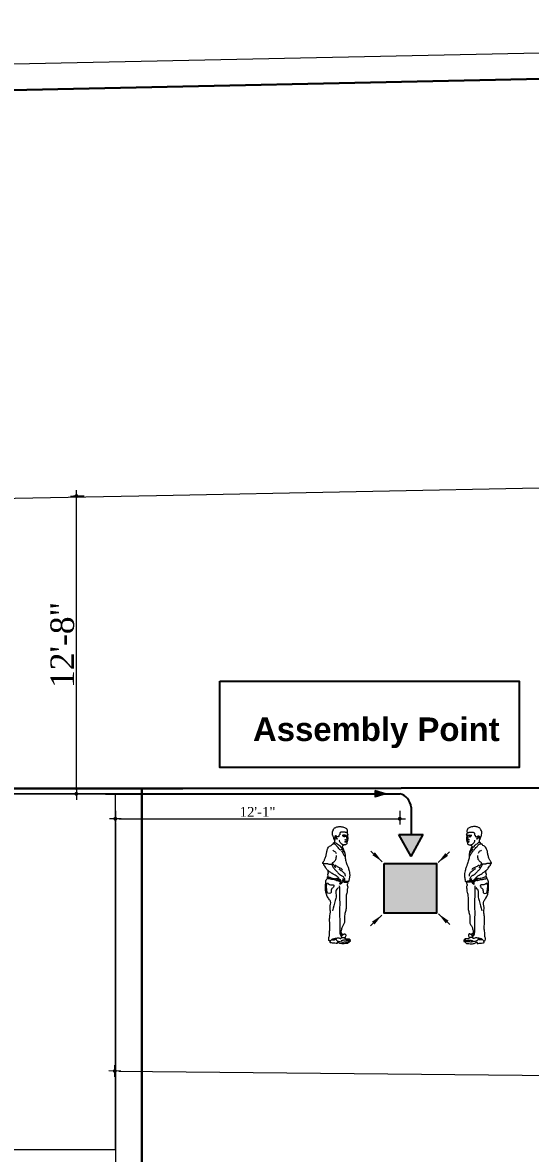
# Model space of a CAD drawing. Header units: inches. Extents: x -98933 to 1585249, y -3352739 to 192771.
# Drawn here: x 8803 to 9062, y 48938 to 49514 of the extents above; entities that cross this region are included whole.
import ezdxf

# ---------------------------------------------------------------- set-up
doc = ezdxf.new("R2010")
doc.units = ezdxf.units.IN
doc.header["$MEASUREMENT"] = 0
doc.header["$PDMODE"] = 35
doc.layers.get('0').update_dxf_attribs({"lineweight": 0})
doc.layers.get('Defpoints').update_dxf_attribs({"lineweight": 0})
for name, color, linetype, lineweight in [('AA-SECTION', 242, 'Continuous', 13), ('Layer1', 134, 'Continuous', 0), ('SHEET', 186, 'Continuous', 35), ('wall', 7, 'Continuous', 0)]:
    doc.layers.add(name, color=color, linetype=linetype, lineweight=lineweight)
doc.styles.add('REG', font='times.ttf')
doc.styles.get("Standard").update_dxf_attribs({"font": 'arialbd.ttf', "height": 24})
doc.dimstyles.new('1_4', dxfattribs={"dimtxt": 5, "dimasz": 2, "dimexe": 0, "dimexo": 1, "dimgap": 2, "dimtad": 0, "dimdec": 1, "dimzin": 3, "dimdsep": 46, "dimlunit": 4, "dimtxsty": 'Standard', "dimblk": 'OBLIQUE', "dimcen": 0, "dimclrd": 256, "dimclre": 256, "dimclrt": 142, "dimadec": 1, "dimazin": 1, "dimtfac": 0.5, "dimtdec": 1, "dimtix": 1, "dimtofl": 0, "dimtmove": 0, "dimatfit": 3, "dimfxl": 3, "dimtolj": 1, "dimtzin": 0, "dimlwd": -1, "dimlwe": -1, "dimarcsym": 0})
doc.dimstyles.new('Dim-Pres', dxfattribs={"dimtxt": 5.5, "dimasz": 2, "dimexe": 1.5, "dimexo": 1.5, "dimgap": 1, "dimtad": 3, "dimdec": 0, "dimzin": 3, "dimdsep": 46, "dimlunit": 4, "dimtxsty": 'REG', "dimblk": 'point', "dimcen": 2, "dimclrd": 256, "dimclre": 256, "dimclrt": 7, "dimadec": 0, "dimazin": 0, "dimtfac": 0.75, "dimtdec": 0, "dimtmove": 1, "dimatfit": 3, "dimldrblk": 'point', "dimfxl": 0, "dimtolj": 1, "dimtzin": 0, "dimlwd": -1, "dimlwe": -1, "dimarcsym": 1})

# ---------------------------------------------------------------- blocks, each defined once
blk = doc.blocks.new('MAN')
for points, knots in [([(-42668.167, 31194.076), (-42668.157, 31194.098), (-42668.155, 31194.157), (-42668.17, 31194.243), (-42668.235, 31194.308), (-42668.311, 31194.345), (-42668.39, 31194.366), (-42668.472, 31194.378), (-42668.544, 31194.394), (-42668.619, 31194.382), (-42668.687, 31194.378), (-42668.755, 31194.356), (-42668.804, 31194.327), (-42668.854, 31194.309), (-42668.887, 31194.264), (-42668.918, 31194.189), (-42668.98, 31194.107), (-42668.954, 31193.993), (-42668.959, 31193.9), (-42668.914, 31193.832), (-42668.897, 31193.777), (-42668.882, 31193.72), (-42668.867, 31193.681), (-42668.829, 31193.617), (-42668.83, 31193.695), (-42668.849, 31193.739), (-42668.844, 31193.799), (-42668.837, 31193.842), (-42668.824, 31193.873), (-42668.801, 31193.869), (-42668.784, 31193.876), (-42668.765, 31193.876), (-42668.747, 31193.865), (-42668.732, 31193.843), (-42668.702, 31193.834), (-42668.669, 31193.83), (-42668.641, 31193.832), (-42668.62, 31193.844), (-42668.605, 31193.874), (-42668.623, 31193.926), (-42668.575, 31193.925), (-42668.563, 31193.951), (-42668.569, 31193.981), (-42668.563, 31194.016), (-42668.551, 31194.053), (-42668.524, 31194.062), (-42668.504, 31194.078), (-42668.478, 31194.077), (-42668.455, 31194.078), (-42668.434, 31194.081), (-42668.412, 31194.083), (-42668.387, 31194.086), (-42668.359, 31194.079), (-42668.333, 31194.087), (-42668.312, 31194.078), (-42668.294, 31194.081), (-42668.279, 31194.078), (-42668.259, 31194.067), (-42668.236, 31194.071), (-42668.211, 31194.062), (-42668.189, 31194.066), (-42668.17, 31194.069), (-42668.167, 31194.076)], [0, 0, 0, 0, 1.811581, 4.449191, 6.406894, 8.612789, 10.954555, 12.619753, 14.984025, 16.606638, 18.339838, 20.293277, 21.989618, 22.742457, 24.27072, 26.086631, 29.108798, 31.593136, 34.683397, 35.98875, 37.732233, 39.173396, 40.317907, 41.486596, 42.685774, 43.946621, 45.808047, 46.914357, 47.426631, 48.075778, 48.438228, 48.884098, 49.476798, 49.935563, 50.881357, 51.763573, 52.523545, 53.001517, 53.53968, 54.996326, 55.855416, 56.282658, 56.982779, 58.179211, 59.081822, 59.633437, 60.284781, 60.957562, 61.601752, 62.050756, 62.61162, 63.311826, 63.965669, 64.721891, 65.353758, 65.577823, 66.094248, 66.557791, 67.263012, 67.840385, 68.470736, 69.05441, 69.05441, 69.05441, 69.05441]), ([(-42668.167, 31194.076), (-42668.167, 31194.057), (-42668.167, 31194.03), (-42668.155, 31194), (-42668.148, 31193.982), (-42668.138, 31193.965), (-42668.112, 31193.947), (-42668.141, 31193.918), (-42668.15, 31193.887), (-42668.144, 31193.857), (-42668.154, 31193.828), (-42668.132, 31193.809), (-42668.127, 31193.771), (-42668.126, 31193.725), (-42668.133, 31193.67), (-42668.145, 31193.627), (-42668.156, 31193.591), (-42668.152, 31193.56), (-42668.173, 31193.549), (-42668.175, 31193.532), (-42668.189, 31193.509), (-42668.182, 31193.477), (-42668.181, 31193.427), (-42668.23, 31193.404), (-42668.278, 31193.387), (-42668.321, 31193.382), (-42668.355, 31193.378), (-42668.379, 31193.385), (-42668.389, 31193.397), (-42668.397, 31193.4), (-42668.439, 31193.416)], [0, 0, 0, 0, 1.476791, 2.038834, 2.44738, 2.940545, 3.606275, 4.404562, 5.368394, 6.102104, 6.784151, 7.403384, 8.093936, 9.670907, 11.002315, 12.27248, 13.130692, 13.914144, 14.340655, 14.714193, 15.179529, 16.337536, 17.154913, 18.758978, 19.836591, 21.162835, 22.042451, 22.467816, 23.009793, 23.164992, 23.164992, 23.164992, 23.164992]), ([(-42668.251, 31193.934), (-42668.267, 31193.928), (-42668.291, 31193.917), (-42668.329, 31193.924), (-42668.366, 31193.906), (-42668.398, 31193.919), (-42668.439, 31193.89), (-42668.396, 31193.889), (-42668.366, 31193.903), (-42668.317, 31193.903), (-42668.283, 31193.905), (-42668.253, 31193.907), (-42668.255, 31193.922), (-42668.257, 31193.93)], [0, 0, 0, 0, 1.255216, 2.009378, 2.825859, 4.21543, 4.737531, 5.406538, 6.195457, 7.772113, 8.736503, 9.142541, 9.687629, 9.687629, 9.687629, 9.687629]), ([(-42669.194, 31191.989), (-42669.24, 31192.025), (-42669.324, 31192.091), (-42669.355, 31192.217), (-42669.426, 31192.261), (-42669.451, 31192.311), (-42669.42, 31192.389), (-42669.53, 31192.361), (-42669.437, 31192.494), (-42669.389, 31192.588), (-42669.328, 31192.734), (-42669.289, 31192.882), (-42669.276, 31193.036), (-42669.225, 31193.193), (-42669.14, 31193.317), (-42669.024, 31193.34), (-42668.992, 31193.43), (-42668.904, 31193.429), (-42668.904, 31193.485), (-42668.879, 31193.521), (-42668.825, 31193.499), (-42668.839, 31193.558), (-42668.827, 31193.596), (-42668.833, 31193.626), (-42668.836, 31193.641)], [0, 0, 0, 0, 4.444786, 8.00712, 9.13449, 10.706847, 12.109938, 13.489839, 15.627272, 19.481051, 24.272312, 26.839183, 31.396906, 36.000072, 39.63065, 42.26371, 44.242197, 46.091119, 47.291294, 47.989546, 49.108712, 50.087095, 51.290327, 52.389876, 52.389876, 52.389876, 52.389876]), ([(-42668.839, 31193.512), (-42668.815, 31193.507), (-42668.757, 31193.497), (-42668.699, 31193.419), (-42668.598, 31193.389), (-42668.538, 31193.311), (-42668.491, 31193.243), (-42668.453, 31193.209), (-42668.403, 31193.184), (-42668.469, 31193.141), (-42668.508, 31193.078), (-42668.583, 31193.133), (-42668.609, 31193.211), (-42668.679, 31193.262), (-42668.736, 31193.329), (-42668.769, 31193.394), (-42668.841, 31193.427), (-42668.886, 31193.439), (-42668.912, 31193.447)], [0, 0, 0, 0, 1.820011, 4.379937, 6.972452, 9.639952, 11.684395, 13.240027, 13.890909, 15.089364, 17.376181, 19.015991, 20.756199, 23.775816, 25.31424, 27.561827, 29.125116, 31.193379, 31.193379, 31.193379, 31.193379]), ([(-42668.728, 31193.783), (-42668.733, 31193.786), (-42668.745, 31193.793), (-42668.762, 31193.81), (-42668.787, 31193.798), (-42668.783, 31193.773), (-42668.778, 31193.748), (-42668.753, 31193.743), (-42668.737, 31193.725), (-42668.707, 31193.718), (-42668.716, 31193.691), (-42668.691, 31193.7), (-42668.705, 31193.721), (-42668.715, 31193.739), (-42668.712, 31193.752), (-42668.711, 31193.759)], [0, 0, 0, 0, 0.477472, 1.089802, 1.561811, 2.182298, 2.831349, 3.267774, 4.001923, 4.728793, 5.087943, 5.38069, 6.004884, 6.443304, 6.98751, 6.98751, 6.98751, 6.98751]), ([(-42668.439, 31193.416), (-42668.494, 31193.466), (-42668.549, 31193.505), (-42668.579, 31193.583), (-42668.586, 31193.625), (-42668.589, 31193.64)], [0, 0, 0, 0, 2.856988, 5.048503, 6.18321, 6.18321, 6.18321, 6.18321]), ([(-42668.399, 31193.401), (-42668.395, 31193.384), (-42668.388, 31193.355), (-42668.409, 31193.318), (-42668.439, 31193.302), (-42668.439, 31193.266), (-42668.411, 31193.243), (-42668.395, 31193.219), (-42668.358, 31193.202), (-42668.395, 31193.181), (-42668.367, 31193.146), (-42668.35, 31193.103), (-42668.309, 31193.041), (-42668.296, 31192.955), (-42668.276, 31192.865), (-42668.266, 31192.769), (-42668.277, 31192.661), (-42668.228, 31192.508), (-42668.189, 31192.343), (-42668.102, 31192.158), (-42668.061, 31191.993), (-42668.023, 31191.818), (-42668.021, 31191.673), (-42668.041, 31191.562), (-42668.053, 31191.494), (-42668.08, 31191.452), (-42668.052, 31191.398), (-42668.109, 31191.394), (-42668.169, 31191.398), (-42668.117, 31191.333), (-42668.145, 31191.279), (-42668.161, 31191.227), (-42668.168, 31191.181), (-42668.141, 31191.147), (-42668.129, 31191.097), (-42668.133, 31191.037), (-42668.157, 31190.983), (-42668.153, 31190.9), (-42668.146, 31190.804), (-42668.209, 31190.697), (-42668.213, 31190.544), (-42668.232, 31190.326), (-42668.208, 31190.068), (-42668.228, 31189.81), (-42668.312, 31189.567), (-42668.318, 31189.347), (-42668.295, 31189.148), (-42668.378, 31189.013), (-42668.455, 31188.89), (-42668.467, 31188.763), (-42668.511, 31188.67), (-42668.496, 31188.601), (-42668.483, 31188.549), (-42668.445, 31188.547), (-42668.409, 31188.541), (-42668.406, 31188.523), (-42668.405, 31188.513)], [0, 0, 0, 0, 1.271323, 2.222562, 3.033549, 3.651759, 4.643689, 5.570946, 6.23263, 6.743931, 7.837045, 8.694088, 10.550729, 13.375204, 15.281365, 17.669213, 20.752351, 23.533917, 29.847543, 33.867707, 39.157248, 42.879991, 47.583022, 50.168866, 51.606399, 52.876658, 53.798649, 55.133343, 56.087954, 57.309786, 59.269443, 60.522708, 61.626227, 62.631998, 63.693077, 65.521138, 67.129485, 68.103388, 71.922543, 74.231734, 77.366727, 83.45095, 91.175052, 97.14875, 103.218097, 110.749792, 114.080287, 118.172663, 122.435742, 125.109653, 127.90045, 130.000071, 130.390876, 131.858105, 132.317096, 133.047249, 133.047249, 133.047249, 133.047249]), ([(-42668.363, 31193.861), (-42668.356, 31193.866), (-42668.341, 31193.878), (-42668.32, 31193.887), (-42668.283, 31193.887), (-42668.296, 31193.851), (-42668.287, 31193.818), (-42668.312, 31193.82), (-42668.329, 31193.827), (-42668.345, 31193.837), (-42668.363, 31193.847), (-42668.36, 31193.857), (-42668.359, 31193.862)], [0, 0, 0, 0, 0.636975, 1.434186, 1.870458, 3.014156, 3.501638, 3.954476, 4.398034, 5.048741, 5.428585, 5.761573, 5.761573, 5.761573, 5.761573]), ([(-42668.292, 31193.672), (-42668.285, 31193.664), (-42668.268, 31193.646), (-42668.253, 31193.684), (-42668.235, 31193.673), (-42668.219, 31193.672), (-42668.209, 31193.651), (-42668.177, 31193.636), (-42668.163, 31193.661), (-42668.161, 31193.67), (-42668.159, 31193.681)], [0, 0, 0, 0, 0.657006, 1.483154, 1.653956, 2.116015, 2.706476, 3.671286, 4.330769, 4.746178, 4.746178, 4.746178, 4.746178]), ([(-42668.282, 31193.548), (-42668.278, 31193.554), (-42668.269, 31193.566), (-42668.246, 31193.577), (-42668.225, 31193.579), (-42668.208, 31193.57), (-42668.196, 31193.583), (-42668.175, 31193.581), (-42668.162, 31193.575), (-42668.154, 31193.571)], [0, 0, 0, 0, 0.494527, 1.161011, 1.872615, 2.11876, 2.485951, 2.97225, 3.621107, 3.621107, 3.621107, 3.621107]), ([(-42668.282, 31193.548), (-42668.27, 31193.549), (-42668.248, 31193.55), (-42668.219, 31193.552), (-42668.197, 31193.558), (-42668.178, 31193.562), (-42668.164, 31193.562), (-42668.157, 31193.562)], [0, 0, 0, 0, 0.927583, 1.685774, 2.197028, 2.663229, 3.224351, 3.224351, 3.224351, 3.224351]), ([(-42668.174, 31193.538), (-42668.181, 31193.536), (-42668.193, 31193.533), (-42668.211, 31193.531), (-42668.225, 31193.535), (-42668.239, 31193.535), (-42668.248, 31193.539), (-42668.282, 31193.548)], [0, 0, 0, 0, 0.538271, 0.96658, 1.327609, 1.639691, 2.071013, 2.071013, 2.071013, 2.071013]), ([(-42668.262, 31193.665), (-42668.255, 31193.66), (-42668.24, 31193.649), (-42668.223, 31193.659), (-42668.215, 31193.664)], [0, 0, 0, 0, 0.627072, 1.31637, 1.31637, 1.31637, 1.31637]), ([(-42668.169, 31193.926), (-42668.181, 31193.913), (-42668.198, 31193.895), (-42668.193, 31193.855), (-42668.219, 31193.797), (-42668.19, 31193.752), (-42668.161, 31193.723)], [0, 0, 0, 0, 1.237423, 1.785831, 2.999842, 5.719744, 5.719744, 5.719744, 5.719744]), ([(-42668.148, 31193.831), (-42668.164, 31193.825), (-42668.179, 31193.822), (-42668.209, 31193.833), (-42668.192, 31193.858), (-42668.2, 31193.88), (-42668.182, 31193.894), (-42668.165, 31193.89), (-42668.135, 31193.891), (-42668.155, 31193.848), (-42668.148, 31193.828), (-42668.146, 31193.824)], [0, 0, 0, 0, 0.651795, 1.272999, 1.901174, 2.389786, 2.922884, 3.20435, 3.752437, 5.096161, 5.440253, 5.440253, 5.440253, 5.440253]), ([(-42668.177, 31193.741), (-42668.164, 31193.732), (-42668.14, 31193.715), (-42668.144, 31193.673), (-42668.161, 31193.664), (-42668.167, 31193.66)], [0, 0, 0, 0, 1.178862, 2.105908, 2.623159, 2.623159, 2.623159, 2.623159]), ([(-42669.5, 31192.384), (-42669.483, 31192.381), (-42669.447, 31192.375), (-42669.369, 31192.362), (-42669.285, 31192.401), (-42669.219, 31192.352), (-42669.167, 31192.337), (-42669.101, 31192.327), (-42669.042, 31192.353), (-42668.975, 31192.299), (-42668.971, 31192.362), (-42668.963, 31192.397), (-42668.927, 31192.435), (-42668.878, 31192.463), (-42668.823, 31192.519), (-42668.764, 31192.594), (-42668.756, 31192.699), (-42668.747, 31192.77), (-42668.742, 31192.804)], [0, 0, 0, 0, 1.319373, 2.819057, 6.079373, 7.351194, 8.77233, 10.302514, 12.287407, 13.664671, 14.560358, 15.919578, 16.654215, 18.46207, 20.270332, 22.659902, 25.533603, 28.172379, 28.172379, 28.172379, 28.172379]), ([(-42668.945, 31193.095), (-42668.918, 31193.078), (-42668.868, 31193.045), (-42668.792, 31193), (-42668.777, 31192.949), (-42668.769, 31192.925)], [0, 0, 0, 0, 2.510776, 4.60314, 6.47111, 6.47111, 6.47111, 6.47111]), ([(-42668.434, 31193.267), (-42668.435, 31193.257), (-42668.436, 31193.24), (-42668.463, 31193.244), (-42668.477, 31193.242), (-42668.486, 31193.241)], [0, 0, 0, 0, 0.646502, 1.008315, 1.768124, 1.768124, 1.768124, 1.768124]), ([(-42668.474, 31193.069), (-42668.45, 31193.027), (-42668.399, 31192.934), (-42668.323, 31192.821), (-42668.284, 31192.742), (-42668.271, 31192.715)], [0, 0, 0, 0, 3.707463, 8.120828, 10.456919, 10.456919, 10.456919, 10.456919]), ([(-42668.44, 31193.159), (-42668.428, 31193.145), (-42668.394, 31193.108), (-42668.363, 31193.022), (-42668.316, 31192.966), (-42668.291, 31192.935)], [0, 0, 0, 0, 1.384888, 3.837808, 6.922161, 6.922161, 6.922161, 6.922161]), ([(-42668.382, 31193.167), (-42668.39, 31193.163), (-42668.405, 31193.154), (-42668.422, 31193.149), (-42668.429, 31193.147)], [0, 0, 0, 0, 0.70712, 1.317769, 1.317769, 1.317769, 1.317769]), ([(-42668.979, 31192.319), (-42668.982, 31192.31), (-42668.991, 31192.276), (-42668.948, 31192.227), (-42668.923, 31192.159), (-42668.87, 31192.098), (-42668.837, 31192.033), (-42668.776, 31191.991), (-42668.725, 31191.939), (-42668.675, 31191.879), (-42668.63, 31191.836), (-42668.599, 31191.806), (-42668.582, 31191.771), (-42668.536, 31191.754), (-42668.499, 31191.717), (-42668.432, 31191.705), (-42668.382, 31191.66), (-42668.344, 31191.604), (-42668.309, 31191.554), (-42668.305, 31191.497), (-42668.31, 31191.453), (-42668.273, 31191.411), (-42668.336, 31191.394), (-42668.337, 31191.445), (-42668.358, 31191.479), (-42668.369, 31191.509), (-42668.396, 31191.558), (-42668.402, 31191.507), (-42668.378, 31191.472), (-42668.426, 31191.467), (-42668.395, 31191.42), (-42668.397, 31191.391), (-42668.435, 31191.327), (-42668.426, 31191.405), (-42668.443, 31191.28), (-42668.491, 31191.277), (-42668.555, 31191.228), (-42668.56, 31191.304), (-42668.511, 31191.308), (-42668.492, 31191.377), (-42668.55, 31191.349), (-42668.584, 31191.392), (-42668.597, 31191.436), (-42668.632, 31191.46), (-42668.649, 31191.491), (-42668.637, 31191.524), (-42668.603, 31191.536), (-42668.635, 31191.601), (-42668.696, 31191.633), (-42668.769, 31191.725), (-42668.879, 31191.757), (-42668.993, 31191.841), (-42669.099, 31191.91), (-42669.168, 31191.968), (-42669.194, 31191.989)], [0, 0, 0, 0, 0.696703, 2.610756, 4.392378, 6.374536, 8.70235, 9.83625, 11.983873, 14.336932, 15.795312, 16.836409, 17.663608, 18.640938, 20.38665, 21.628864, 23.64657, 25.347786, 26.933937, 28.172121, 29.665548, 30.391823, 31.402206, 32.423722, 33.445237, 34.475759, 35.350436, 36.072298, 37.12682, 37.691771, 38.518423, 40.026731, 40.958758, 41.584507, 43.250772, 45.028212, 46.298675, 47.353197, 48.683401, 49.735654, 50.725653, 51.871262, 53.409827, 54.179588, 55.036799, 55.957281, 56.552937, 57.273672, 60.351962, 62.310989, 65.971409, 68.823395, 73.136679, 75.707005, 75.707005, 75.707005, 75.707005]), ([(-42668.974, 31192.332), (-42668.957, 31192.345), (-42668.922, 31192.373), (-42668.915, 31192.289), (-42668.85, 31192.241), (-42668.822, 31192.18), (-42668.804, 31192.142)], [0, 0, 0, 0, 1.25053, 2.59406, 4.497242, 7.604432, 7.604432, 7.604432, 7.604432]), ([(-42668.827, 31192.303), (-42668.776, 31192.26), (-42668.683, 31192.18), (-42668.522, 31192.137), (-42668.45, 31192.071), (-42668.42, 31192.043)], [0, 0, 0, 0, 5.055561, 9.308808, 12.443015, 12.443015, 12.443015, 12.443015]), ([(-42668.618, 31192.085), (-42668.563, 31192.046), (-42668.479, 31191.985), (-42668.379, 31191.902), (-42668.287, 31191.821), (-42668.278, 31191.735), (-42668.271, 31191.677)], [0, 0, 0, 0, 5.203885, 7.976949, 10.086391, 14.311881, 14.311881, 14.311881, 14.311881]), ([(-42668.471, 31188.333), (-42668.454, 31188.332), (-42668.413, 31188.331), (-42668.362, 31188.338), (-42668.317, 31188.327), (-42668.283, 31188.311), (-42668.244, 31188.292), (-42668.208, 31188.25), (-42668.144, 31188.266), (-42668.091, 31188.264), (-42668.033, 31188.264), (-42668.02, 31188.222), (-42667.973, 31188.201), (-42668.004, 31188.161), (-42667.979, 31188.127), (-42668.028, 31188.106), (-42668.07, 31188.071), (-42668.14, 31187.996), (-42668.263, 31188.007), (-42668.389, 31187.995), (-42668.503, 31188.002), (-42668.589, 31188.024), (-42668.635, 31188.052), (-42668.664, 31188.079), (-42668.694, 31188.089), (-42668.72, 31188.062), (-42668.666, 31187.991), (-42668.908, 31188.046), (-42668.987, 31188.032), (-42669.112, 31188.056), (-42669.079, 31188.109), (-42669.072, 31188.16), (-42669.154, 31188.135), (-42669.182, 31188.292), (-42669.113, 31188.422), (-42669.133, 31188.597), (-42669.098, 31188.77), (-42669.102, 31189.017), (-42669.131, 31189.308), (-42669.099, 31189.555), (-42669.064, 31189.76), (-42669.122, 31189.992), (-42669.008, 31190.286), (-42669.265, 31190.544), (-42669.35, 31190.901), (-42669.338, 31191.25), (-42669.317, 31191.48), (-42669.225, 31191.563), (-42669.246, 31191.627), (-42669.178, 31191.673), (-42669.238, 31191.752), (-42669.211, 31191.826), (-42669.151, 31191.837), (-42669.205, 31191.879), (-42669.188, 31191.931), (-42669.191, 31191.966), (-42669.194, 31191.989)], [0, 0, 0, 0, 1.345772, 3.126476, 3.877028, 4.924028, 5.962997, 7.225725, 8.788034, 10.475136, 11.645461, 12.613793, 13.536902, 14.754121, 15.36985, 16.005821, 17.972862, 20.187235, 23.204409, 26.812127, 30.102798, 31.88384, 33.623659, 34.148602, 34.963321, 35.767129, 36.143073, 40.885691, 44.150268, 46.18356, 47.481583, 48.239712, 49.243926, 51.953399, 56.770696, 61.582801, 64.672256, 70.352466, 80.4591, 87.103771, 89.477505, 96.342906, 105.296462, 110.255394, 122.509514, 132.159801, 137.852171, 139.085577, 141.10603, 141.740897, 144.762795, 146.348652, 147.006116, 148.356943, 149.304963, 151.05263, 151.05263, 151.05263, 151.05263]), ([(-42669.232, 31191.626), (-42669.206, 31191.624), (-42669.153, 31191.62), (-42669.063, 31191.622), (-42668.976, 31191.563), (-42668.874, 31191.55), (-42668.79, 31191.536), (-42668.74, 31191.564), (-42668.702, 31191.539), (-42668.739, 31191.504), (-42668.704, 31191.464), (-42668.77, 31191.431), (-42668.815, 31191.49), (-42668.891, 31191.494), (-42668.965, 31191.492), (-42669.034, 31191.507), (-42669.103, 31191.535), (-42669.173, 31191.538), (-42669.219, 31191.554), (-42669.24, 31191.562)], [0, 0, 0, 0, 2.03757, 4.090476, 6.751767, 9.769148, 11.951446, 13.217876, 13.66382, 14.872502, 15.669851, 16.774098, 18.61625, 20.611243, 22.311034, 24.364991, 25.973301, 28.004373, 29.695791, 29.695791, 29.695791, 29.695791]), ([(-42668.721, 31191.551), (-42668.708, 31191.551), (-42668.682, 31191.55), (-42668.66, 31191.538), (-42668.649, 31191.532)], [0, 0, 0, 0, 1.047429, 1.939912, 1.939912, 1.939912, 1.939912]), ([(-42668.634, 31191.52), (-42668.643, 31191.528), (-42668.657, 31191.54), (-42668.676, 31191.51), (-42668.66, 31191.48), (-42668.669, 31191.449), (-42668.656, 31191.428), (-42668.631, 31191.425), (-42668.612, 31191.431), (-42668.602, 31191.434)], [0, 0, 0, 0, 0.727208, 1.097977, 2.295282, 3.115099, 3.369182, 4.037374, 4.867833, 4.867833, 4.867833, 4.867833]), ([(-42668.611, 31191.552), (-42668.598, 31191.527), (-42668.579, 31191.492), (-42668.519, 31191.475), (-42668.531, 31191.445), (-42668.533, 31191.409), (-42668.567, 31191.448), (-42668.585, 31191.472), (-42668.604, 31191.512), (-42668.626, 31191.518), (-42668.634, 31191.52)], [0, 0, 0, 0, 2.134154, 3.032972, 3.813837, 4.33821, 5.046644, 6.324563, 7.426977, 8.023883, 8.023883, 8.023883, 8.023883]), ([(-42668.501, 31191.351), (-42668.494, 31191.367), (-42668.48, 31191.398), (-42668.503, 31191.439), (-42668.521, 31191.467), (-42668.536, 31191.476), (-42668.541, 31191.479)], [0, 0, 0, 0, 1.228652, 2.493903, 3.295504, 3.802629, 3.802629, 3.802629, 3.802629]), ([(-42669.232, 31191.311), (-42669.198, 31191.283), (-42669.129, 31191.227), (-42669.015, 31191.196), (-42668.857, 31191.212), (-42668.905, 31191.044), (-42669.072, 31190.988), (-42668.992, 31190.726), (-42669.263, 31190.722), (-42669.265, 31190.94), (-42669.307, 31191.122), (-42669.268, 31191.249), (-42669.248, 31191.315)], [0, 0, 0, 0, 3.286135, 6.690611, 9.602914, 12.312333, 16.17362, 21.998899, 25.588204, 30.674427, 35.436395, 40.589012, 40.589012, 40.589012, 40.589012]), ([(-42668.632, 31191.061), (-42668.668, 31191.033), (-42668.732, 31190.982), (-42668.799, 31190.815), (-42668.735, 31190.6), (-42668.857, 31190.244), (-42668.917, 31189.976), (-42668.959, 31189.788)], [0, 0, 0, 0, 3.458464, 6.208956, 13.261117, 19.638004, 34.525588, 34.525588, 34.525588, 34.525588]), ([(-42668.745, 31191.448), (-42668.733, 31191.447), (-42668.705, 31191.445), (-42668.678, 31191.441), (-42668.663, 31191.439)], [0, 0, 0, 0, 0.948179, 2.126984, 2.126984, 2.126984, 2.126984]), ([(-42668.59, 31191.159), (-42668.587, 31191.035), (-42668.581, 31190.801), (-42668.577, 31190.446), (-42668.56, 31190.071), (-42668.59, 31189.671), (-42668.554, 31189.212), (-42668.568, 31188.843), (-42668.568, 31188.549), (-42668.518, 31188.449), (-42668.493, 31188.4)], [0, 0, 0, 0, 9.48829, 18.048907, 27.288116, 38.319198, 48.871727, 62.569352, 66.911737, 71.074319, 71.074319, 71.074319, 71.074319]), ([(-42668.412, 31191.447), (-42668.392, 31191.443), (-42668.361, 31191.435), (-42668.319, 31191.394), (-42668.268, 31191.412), (-42668.222, 31191.413), (-42668.186, 31191.404), (-42668.164, 31191.395), (-42668.152, 31191.39)], [0, 0, 0, 0, 1.58372, 2.438363, 4.219745, 5.161603, 6.055065, 7.010888, 7.010888, 7.010888, 7.010888]), ([(-42668.398, 31191.404), (-42668.387, 31191.391), (-42668.36, 31191.359), (-42668.3, 31191.348), (-42668.245, 31191.355), (-42668.195, 31191.353), (-42668.161, 31191.36), (-42668.143, 31191.363)], [0, 0, 0, 0, 1.270369, 3.159251, 4.304778, 5.573701, 6.978016, 6.978016, 6.978016, 6.978016]), ([(-42669.078, 31188.146), (-42669.057, 31188.166), (-42669.023, 31188.199), (-42668.973, 31188.25), (-42668.908, 31188.276), (-42668.837, 31188.292), (-42668.761, 31188.3), (-42668.69, 31188.311), (-42668.609, 31188.325), (-42668.55, 31188.27), (-42668.462, 31188.302), (-42668.475, 31188.381), (-42668.452, 31188.439), (-42668.41, 31188.465), (-42668.407, 31188.494), (-42668.405, 31188.513)], [0, 0, 0, 0, 2.238323, 3.643845, 5.43778, 7.444975, 9.294179, 11.278221, 13.07935, 15.299738, 16.730122, 18.997018, 20.489124, 21.270768, 22.606829, 22.606829, 22.606829, 22.606829]), ([(-42668.502, 31188.648), (-42668.495, 31188.62), (-42668.484, 31188.57), (-42668.475, 31188.494), (-42668.462, 31188.45), (-42668.455, 31188.426)], [0, 0, 0, 0, 2.22079, 3.951806, 5.82185, 5.82185, 5.82185, 5.82185]), ([(-42668.405, 31188.513), (-42668.398, 31188.511), (-42668.378, 31188.506), (-42668.344, 31188.511), (-42668.316, 31188.535), (-42668.274, 31188.54), (-42668.252, 31188.501), (-42668.231, 31188.469), (-42668.239, 31188.414), (-42668.262, 31188.374), (-42668.282, 31188.327), (-42668.301, 31188.324), (-42668.31, 31188.323)], [0, 0, 0, 0, 0.49964, 1.607877, 2.455851, 3.317888, 4.421214, 5.489833, 6.254752, 8.46159, 9.197997, 9.862082, 9.862082, 9.862082, 9.862082]), ([(-42668.993, 31188.228), (-42668.945, 31188.212), (-42668.874, 31188.188), (-42668.786, 31188.266), (-42668.738, 31188.174), (-42668.658, 31188.141), (-42668.542, 31188.107), (-42668.396, 31188.081), (-42668.241, 31188.108), (-42668.074, 31188.099), (-42668.03, 31188.18), (-42668.008, 31188.219)], [0, 0, 0, 0, 3.736914, 5.377079, 6.951998, 9.938171, 12.118544, 16.219995, 21.164876, 24.545282, 27.722903, 27.722903, 27.722903, 27.722903]), ([(-42668.05, 31188.261), (-42668.051, 31188.233), (-42668.055, 31188.171), (-42668.154, 31188.173), (-42668.222, 31188.186), (-42668.281, 31188.202), (-42668.339, 31188.198), (-42668.397, 31188.174), (-42668.471, 31188.182), (-42668.488, 31188.145), (-42668.493, 31188.135)], [0, 0, 0, 0, 1.916808, 4.138599, 6.06899, 7.588123, 8.730362, 10.414401, 12.582965, 13.379566, 13.379566, 13.379566, 13.379566])]:
    blk.add_open_spline(points, degree=3, knots=knots)
blk = doc.blocks.new('_Oblique')
at = {"color": 0, "linetype": 'ByBlock', "lineweight": -2}
blk.add_line((-0.5, -0.5), (0.5, 0.5), dxfattribs=at)
blk = doc.blocks.new('FFFF')
at = {"layer": 'wall', "lineweight": 53, "ltscale": 100000}
blk.add_hatch(color=3, dxfattribs=at).paths.add_polyline_path([(-42336, 31265.5), (-42339.5, 31254.5), (-42332.5, 31254.5)])
at = {"layer": 'wall', "color": 3, "ltscale": 100000}
for p, q in [((-42336, 31265.5), (-42339.5, 31254.5)), ((-42336, 31265.5), (-42332.5, 31254.5)), ((-42339.5, 31254.5), (-42332.5, 31254.5))]:
    blk.add_line(p, q, dxfattribs=at)
blk = doc.blocks.new('dot')
at = {"color": 4}
for p, q in [((-1.5, 0), (1.5, 0)), ((0, 1.5), (0, -1.5))]:
    blk.add_line(p, q, dxfattribs=at)
at = {"color": 6, "const_width": 0.5}
blk.add_lwpolyline([(-0.25, 0, 1), (0.25, 0, 1)], format="xyb", close=True, dxfattribs=at)
blk = doc.blocks.new('point')
blk.add_blockref('dot', (0, 0))
blk = doc.blocks.new('*D480')
at = {"layer": 'Defpoints', "color": 0, "ltscale": 30, "transparency": 16777216}
for p in [(9662.34, 49511.15), (9662.62, 49497.81, -1.21), (7162.14, 49445.75, -1.21)]:
    blk.add_point(p, dxfattribs=at)
at = {"layer": 'Layer1', "ltscale": 30, "transparency": 16777216}
for p, q in [((9662.42, 49507.16), (9662.31, 49512.65)), ((7163.86, 49459.13), (9660.34, 49511.1)), ((7161.94, 49455.1), (7161.83, 49460.58))]:
    blk.add_line(p, q, dxfattribs=at)
at = {"layer": 'Layer1', "ltscale": 30, "transparency": 16777216, "xscale": 2, "yscale": 2, "zscale": 2}
for p, rotation in [((9662.34, 49511.15), 1.192759207115948), ((7161.86, 49459.08), 181.192759207116)]:
    blk.add_blockref('point', p, dxfattribs=dict(at, rotation=rotation))
at = {"layer": 'Layer1', "color": 7, "ltscale": 30, "transparency": 16777216, "insert": (8411.95, 49492.22), "char_height": 12, "attachment_point": 5, "rotation": 1.19276, "style": 'REG'}
blk.add_mtext('\\A1;208\'-5"', dxfattribs=at)
blk = doc.blocks.new('*D484')
at = {"layer": 'Defpoints', "color": 0, "ltscale": 30, "transparency": 16777216}
for p in [(8830.13, 49272.84), (8854.08, 49272.84, -2.42), (8850, 49121.06, -1.21)]:
    blk.add_point(p, dxfattribs=at)
at = {"layer": 'Layer1', "ltscale": 30, "transparency": 16777216}
for p, q in [((8834.1, 49272.84), (8828.63, 49272.84)), ((8830.13, 49123.06), (8830.13, 49270.84)), ((8834.12, 49121.06), (8828.63, 49121.06))]:
    blk.add_line(p, q, dxfattribs=at)
at = {"layer": 'Layer1', "ltscale": 30, "transparency": 16777216, "xscale": 2, "yscale": 2, "zscale": 2}
for p, rotation in [((8830.13, 49272.84), 90), ((8830.13, 49121.06), 270)]:
    blk.add_blockref('point', p, dxfattribs=dict(at, rotation=rotation))
at = {"layer": 'Layer1', "color": 7, "ltscale": 30, "transparency": 16777216, "insert": (8823.02, 49196.95), "char_height": 12, "attachment_point": 5, "rotation": 90, "style": 'REG'}
blk.add_mtext('\\A1;12\'-8"', dxfattribs=at)
blk = doc.blocks.new('*D485')
at = {"layer": 'Defpoints', "color": 0, "ltscale": 30, "transparency": 16777216}
for p in [(8850, 49121.06, -1.21), (8994.99, 49121.06, -1.21), (8994.99, 49108.38)]:
    blk.add_point(p, dxfattribs=at)
at = {"layer": 'Layer1', "ltscale": 30, "transparency": 16777216}
for p, q in [((8850, 49112.36), (8850, 49106.88)), ((8852, 49108.38), (8992.99, 49108.38)), ((8994.99, 49112.36), (8994.99, 49106.88))]:
    blk.add_line(p, q, dxfattribs=at)
at = {"layer": 'Layer1', "ltscale": 30, "transparency": 16777216, "xscale": 2, "yscale": 2, "zscale": 2, "rotation": 180}
blk.add_blockref('point', (8850, 49108.38), dxfattribs=at)
at = {"layer": 'Layer1', "ltscale": 30, "transparency": 16777216, "xscale": 2, "yscale": 2, "zscale": 2}
blk.add_blockref('point', (8994.99, 49108.38), dxfattribs=at)
at = {"layer": 'Layer1', "color": 7, "ltscale": 30, "transparency": 16777216, "insert": (8922.49, 49111.88), "char_height": 5, "attachment_point": 5, "style": 'REG'}
blk.add_mtext('\\A1;12\'-1"', dxfattribs=at)
blk = doc.blocks.new('*D486')
at = {"layer": 'Defpoints', "color": 0, "ltscale": 30, "transparency": 16777216}
for p in [(8850.05, 49008.73, 24.31), (9637.22, 49000.43, -1.2), (9636.91, 48971.52)]:
    blk.add_point(p, dxfattribs=at)
at = {"layer": 'Layer1', "ltscale": 30, "transparency": 16777216}
for p, q in [((8849.78, 48982.62), (8849.73, 48978.33)), ((8851.75, 48979.8), (9634.91, 48971.54)), ((9243.33, 48975.67), (9157.47, 48956.73)), ((9636.96, 48975.52), (9636.9, 48970.02)), ((9157.47, 48956.73), (9114.51, 48957.18))]:
    blk.add_line(p, q, dxfattribs=at)
at = {"layer": 'Layer1', "ltscale": 30, "transparency": 16777216, "xscale": 2, "yscale": 2, "zscale": 2}
for p, rotation in [((8849.75, 48979.83), 179.3955055689934), ((9636.91, 48971.52), 359.3955055689934)]:
    blk.add_blockref('point', p, dxfattribs=dict(at, rotation=rotation))
at = {"layer": 'Layer1', "color": 7, "ltscale": 30, "transparency": 16777216, "insert": (9136.07, 48964.08), "char_height": 12, "attachment_point": 5, "rotation": 359.39551, "style": 'REG'}
blk.add_mtext('\\A1;65\'-7"', dxfattribs=at)

msp = doc.modelspace()

# ---------------------------------------------------------------- hatches: boundary and pattern name
at = {"layer": 'wall', "lineweight": 25, "ltscale": 100000}
for points in [[(9006.99, 49100.31), (8994.49, 49100.31), (9000.74, 49089.06)], [(8986.99, 49085.56), (9013.74, 49085.56), (9013.74, 49060.31), (8986.99, 49060.31)]]:
    msp.add_hatch(color=3, dxfattribs=at).paths.add_polyline_path(points)

# ---------------------------------------------------------------- linework, layer by layer
at = {"layer": 'AA-SECTION', "color": 63, "lineweight": 25}
msp.add_lwpolyline([(8903.28, 49178.44), (9055.89, 49178.44), (9055.89, 49134.43), (8903.28, 49134.43)], close=True, dxfattribs=at)
at = {"layer": 'Layer1', "color": 5, "lineweight": 30, "ltscale": 30}
msp.add_line((9662.62, 49497.81, -2.42), (7162.14, 49445.75, -2.42), dxfattribs=at)
at = {"layer": 'Layer1', "ltscale": 30}
for p, q in [((8871.01, 49273.18, -2.42), (9652.44, 49288.82, -2.42)), ((7171.07, 49239.09, -2.42), (8871.01, 49273.18, -2.42)), ((7531.95, 49121.06, -1.21), (8844.94, 49121.06, -1.21)), ((8850.05, 49106.49, 24.31), (8850.05, 48532.8, 24.31))]:
    msp.add_line(p, q, dxfattribs=at)
at = {"layer": 'Layer1', "color": 1, "ltscale": 30, "elevation": -1.21}
msp.add_lwpolyline([(7162.14, 49445.75), (9662.62, 49497.81), (9653.78, 49140.68)], dxfattribs=at)
at = {"layer": 'Layer1', "color": 1, "lineweight": 30, "ltscale": 30, "elevation": 0.7}
for points in [[(7535.74, 49163.41), (7541.21, 49163.41), (7541.21, 49123.73), (8884.38, 49123.73)], [(8863.55, 49123.73), (8863.55, 48911.37)], [(8884.38, 49123.73), (9552.38, 49124.87)]]:
    msp.add_lwpolyline(points, dxfattribs=at)
at = {"layer": 'Layer1', "ltscale": 30, "elevation": -1.21}
msp.add_lwpolyline([(8850, 48944.81), (8850, 49121.06), (8554.01, 49121.06), (8554.01, 48939.81), (8850.02, 48939.81), (8850.02, 48944.81)], dxfattribs=at)
at = {"layer": 'wall', "color": 3, "lineweight": 25, "ltscale": 100000}
for p, q in [((8844.94, 49121.06, -1.21), (8994.99, 49121.06, -1.21)), ((9000.74, 49114.31, -1.21), (9000.74, 49100.31, -1.21)), ((9000.74, 49089.06, -1.21), (8994.49, 49100.31, -1.21)), ((8994.49, 49100.31, -1.21), (9006.99, 49100.31, -1.21)), ((9000.74, 49089.06, -1.21), (9006.99, 49100.31, -1.21))]:
    msp.add_line(p, q, dxfattribs=at)
at = {"layer": 'wall', "color": 3, "lineweight": 25, "ltscale": 100000, "elevation": -1.21}
msp.add_lwpolyline([(8986.99, 49085.56), (9013.74, 49085.56), (9013.74, 49060.31), (8986.99, 49060.31)], close=True, dxfattribs=at)
at = {"layer": 'wall', "color": 3, "lineweight": 25, "ltscale": 100000}
msp.add_arc((8993.33, 49113.83, -1.21), 7.42, 3.74071, 77.11145, dxfattribs=at)

# ---------------------------------------------------------------- block references
at = {"layer": 'wall', "color": 1, "lineweight": 25, "xscale": -0.5, "yscale": 0.5, "zscale": 0.5, "rotation": 270}
msp.add_blockref('FFFF', (-6644.76, 70289.06, -1.21), dxfattribs=at)
at = {"layer": 'wall', "color": 1, "lineweight": 25, "yscale": 9.349999999976717, "zscale": 9.35}
for p, xscale in [((407915.49, -242563.11, -1.21), 9.349999999976717), ((-389918.01, -242563.11, -1.21), -9.349999999976717)]:
    msp.add_blockref('MAN', p, dxfattribs=dict(at, xscale=xscale))

# ---------------------------------------------------------------- texts
at = {"layer": 'SHEET', "color": 5, "lineweight": 25, "insert": (8983.05, 49152.18, -1.21), "char_height": 12, "width": 211.7505, "attachment_point": 5}
msp.add_mtext('Assembly Point ', dxfattribs=at)

# ---------------------------------------------------------------- dimensions: what is measured, and where the dimension line sits
at = {"layer": 'Layer1', "ltscale": 30}
dim = msp.add_aligned_dim(p1=(7162.14, 49445.75, -1.21), p2=(9662.62, 49497.81, -1.21), distance=13.34, dimstyle='Dim-Pres', override={"dimtxt": 12, "dimfxl": 4, "dimfxlon": 1}, dxfattribs=at)
dim.commit()
dim.dimension.update_dxf_attribs({"geometry": '*D480', "text_midpoint": (8411.95, 49492.22)})
dim = msp.add_linear_dim(base=(8830.13, 49272.84), p1=(8850, 49121.06, -1.21), p2=(8854.08, 49272.84, -2.42), angle=90, dimstyle='Dim-Pres', override={"dimtxt": 12, "dimfxl": 4, "dimfxlon": 1}, dxfattribs=at)
dim.commit()
dim.dimension.update_dxf_attribs({"geometry": '*D484', "text_midpoint": (8823.02, 49196.95)})
dim = msp.add_linear_dim(base=(8994.99, 49108.38), p1=(8850, 49121.06, -1.21), p2=(8994.99, 49121.06, -1.21), dimstyle='Dim-Pres', override={"dimtxt": 5, "dimfxl": 4, "dimfxlon": 1}, dxfattribs=at)
dim.commit()
dim.dimension.update_dxf_attribs({"geometry": '*D485', "text_midpoint": (8922.49, 49111.88)})
dim = msp.add_linear_dim(base=(9636.91, 48971.52), p1=(8850.05, 49008.73, 24.31), p2=(9637.22, 49000.43, -1.2), angle=359.39551, dimstyle='Dim-Pres', override={"dimtxt": 12, "dimfxl": 4, "dimfxlon": 1}, dxfattribs=at)
dim.commit()
dim.dimension.update_dxf_attribs({"geometry": '*D486', "text_midpoint": (9156.47, 48956.74), "dimtype": 161})

# ---------------------------------------------------------------- leaders
at = {"layer": 'wall', "color": 3, "lineweight": 25, "ltscale": 100000}
for points, override in [([(8986.05, 49086.45, -1.21), (8980.28, 49091.9, -1.21)], {"dimscale": 3, "dimgap": 2, "dimtad": 0, "dimclrd": 3, "dimarcsym": 1}), ([(9014.53, 49086.02, -1.21), (9020.31, 49091.47, -1.21)], {"dimscale": 3, "dimclrd": 3, "dimarcsym": 1}), ([(8985.84, 49059.28, -1.21), (8980.06, 49053.82, -1.21)], {"dimscale": 3, "dimclrd": 3, "dimarcsym": 1}), ([(9014.78, 49059.87, -1.21), (9020.55, 49054.42, -1.21)], {"dimscale": 3, "dimclrd": 3, "dimarcsym": 1})]:
    msp.add_leader(points, dimstyle='1_4', override=override, dxfattribs=at)

doc.saveas('drawing.dxf')
